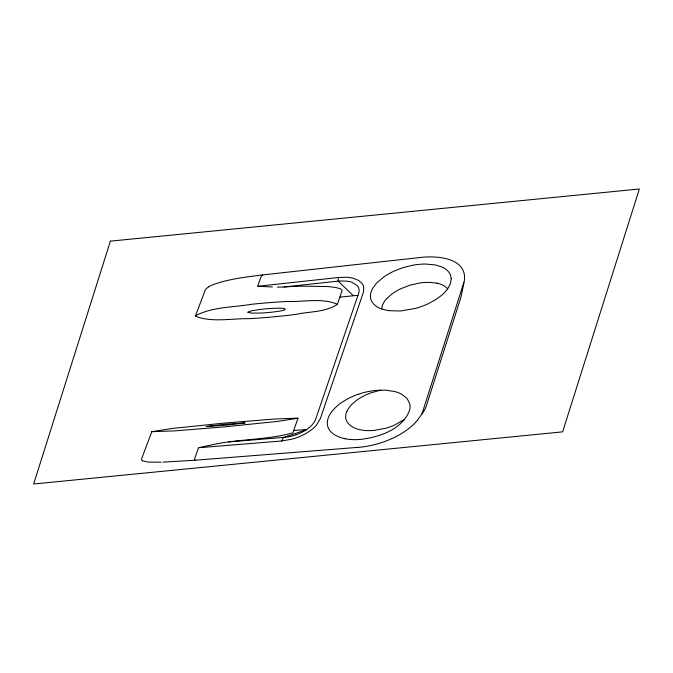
<?xml version="1.0" encoding="UTF-8"?>
<svg xmlns="http://www.w3.org/2000/svg" width="673" height="673" viewBox="0 0 673 673"><rect width="100%" height="100%" fill="white"/><g stroke="black" fill="none" stroke-linecap="round" stroke-linejoin="round"><path stroke-width="1.01" d="M195.54 315.763L195.464 316.201C211.675 322.746 232.135 318.329 249.506 318.674A418.547 219.936 -16 0 0 268.72 317.303L280.119 316.217A325.295 170.934 -16 0 0 295.859 314.392C309.42 311.406 325.85 312.331 337.383 304.28C322.485 297.702 303.262 302.026 287.068 301.496A410.059 215.478 -16 0 0 252.047 304.23C233.405 307.384 212.315 306.753 195.54 315.763L205.063 290.509A8.766 4.602 -16 0 1 206.434 288.54L206.931 288.086A10.297 5.409 -16 0 1 207.621 287.539L208.462 286.959M297.962 418.253L277.234 421.449L224.807 426.825L174.803 430.888L151.829 431.687L172.263 428.449L222.881 423.224L273.314 419.086L298.013 418.093L292.906 432.874C268.855 439.503 243.264 439.082 218.632 443.423M421.937 414.021L463.865 282.441M358.12 447.343L195.111 460.231L194.69 458.776A14.932 7.849 -16 0 1 195.052 457.43L198.585 447.747L281.768 440.992L281.987 440.386A27.256 14.326 -16 0 1 282.551 439.158L283.888 437.4A26.609 13.982 -16 0 0 296.095 434.766M337.266 304.591L342.136 290.45L340.614 288.843L335.726 287.48L327.44 286.521L302.202 286.168A297.416 156.287 -16 0 0 287.438 286.757L282.921 287.018M281.768 440.992L292.343 439.099A34.685 18.23 -16 0 0 300.276 436.348L306.207 433.42L312.499 429.046A36.611 19.239 -16 0 0 316.394 425.26L320.264 418.825L363.605 291.645L363.664 286.715A33.078 17.38 -16 0 0 362.192 283.653L358.642 280.456L353.325 278.311A33.128 17.405 -16 0 0 346.856 277.268L338.603 277.486L338.326 278.353A30.15 15.841 -16 0 0 338.09 279.531L338.124 281.078L353.3 295.691M151.871 431.603L141.725 458.506A5.931 3.121 -16 0 0 141.658 459.735L141.767 460.012A6.116 3.214 -16 0 0 141.944 460.298L141.978 460.332M417.496 420.12L422.779 412.852A48.818 25.65 -16 0 0 426.337 405.937L461.039 296.911L464.429 280.271C466.885 257.608 436.735 255.572 420.793 257.431L262.706 274.921C245.923 277.04 228.206 279.009 212.693 284.822A16.531 8.69 -16 0 0 208.571 286.866M417.395 420.255L415.527 422.392M386.824 298.501L391.543 294.303A37.293 19.593 -16 0 1 400.788 288.742L409.79 285.209L419.296 283.064A37.175 19.534 -16 0 1 430.333 282.408L436.853 283.173M404.742 419.287L394.185 425.277A37.318 19.61 -16 0 1 385.966 428.205L373.666 430.476M306.223 429.82L283.888 437.4L228.795 441.9M199.225 447.604L218.271 443.482M380.851 390.079L370.52 392.973A37.469 19.685 -16 0 0 363.327 396.153L359.382 398.399A33.246 17.464 -16 0 0 355.882 400.822L351.987 404.254A37.797 19.862 -16 0 0 346.965 411.338M338.603 277.486L257.582 286.294L260.855 277.326A13.208 6.94 -16 0 1 261.25 276.418L262.706 274.921M284.46 286.934L339.705 280.978L347.007 281.146A27.4 14.394 -16 0 1 352.055 282.332L357.22 285.596A25.81 13.561 -16 0 1 358.608 293.478L315.696 419.077A28.754 15.109 -16 0 1 314.198 422.131L313.382 423.309A27.955 14.688 -16 0 1 296.12 434.8M339.831 297.163L353.409 295.733A22.907 12.038 -16 0 1 357.321 295.523L357.918 295.531M293.714 430.527L306.787 429.45M195.229 460.223L162.908 462.141M282.694 287.026L282.147 287.043M281.381 287.068L277.377 287.102M161.032 462.191L148.237 462.09L142.642 460.904A6.579 3.458 -16 0 1 142.146 460.517M272.355 286.992L258.112 286.319M345.274 438.762L344.433 438.586A45.789 24.06 -16 0 1 334.893 434.935A43.316 22.756 -16 0 1 358.002 394.302M358.036 394.353A41.272 21.687 -16 0 1 375.265 390.475L385.326 390.113L394.378 391.45A45.411 23.858 -16 0 1 401.848 394.311L407.14 398.534L409.756 403.901A46.05 24.194 -16 0 1 409.664 410.017C402.58 429.559 379.278 437.223 360.366 439.435A42.138 22.142 -16 0 1 345.249 438.779M415.493 422.383A55.623 29.225 -16 0 1 358.103 447.394M381.768 308.941A34.449 18.104 -16 0 1 386.748 298.492M436.903 283.123A34.289 18.02 -16 0 1 447.638 288.818M373.666 430.451A36.048 18.937 -16 0 1 350.776 425.782A36.939 19.416 -16 0 1 346.805 411.346M451.255 278.672L450.464 283.56L447.797 288.624A42.466 22.31 -16 0 1 440.63 296.103L435.826 299.561L428.381 303.641A43.964 23.101 -16 0 1 415.821 308.31L400.502 311.01L389.137 310.674A43.333 22.773 -16 0 1 383.139 309.395C376.956 307.822 370.234 303.102 370.402 296.053A41.289 21.696 -16 0 1 372.665 288.355L376.535 283.131L383.761 276.973A43.762 22.991 -16 0 1 395.051 270.672L403.59 267.459L412.507 265.271A43.417 22.815 -16 0 1 425.656 264.035L435.465 264.96L441.951 267.004A40.96 21.528 -16 0 1 448.723 271.993L450.574 275.156L451.255 278.672M247.883 312.205L251.054 313.096L260.131 313.08A108.471 57.003 -16 0 0 269.494 312.407L270.521 312.306A71.044 37.335 -16 0 0 274.811 311.809C291.123 309.832 286.176 307.611 274.634 308.31A105.56 55.472 -16 0 0 259.332 309.555L251.391 310.876L247.883 312.205M110.38 241.144L33.65 484.005L562.62 431.856L639.35 188.995L110.38 241.144M244.964 422.913L227.272 425.058L206.073 426.547L223.907 424.377L244.964 422.913"/></g></svg>
